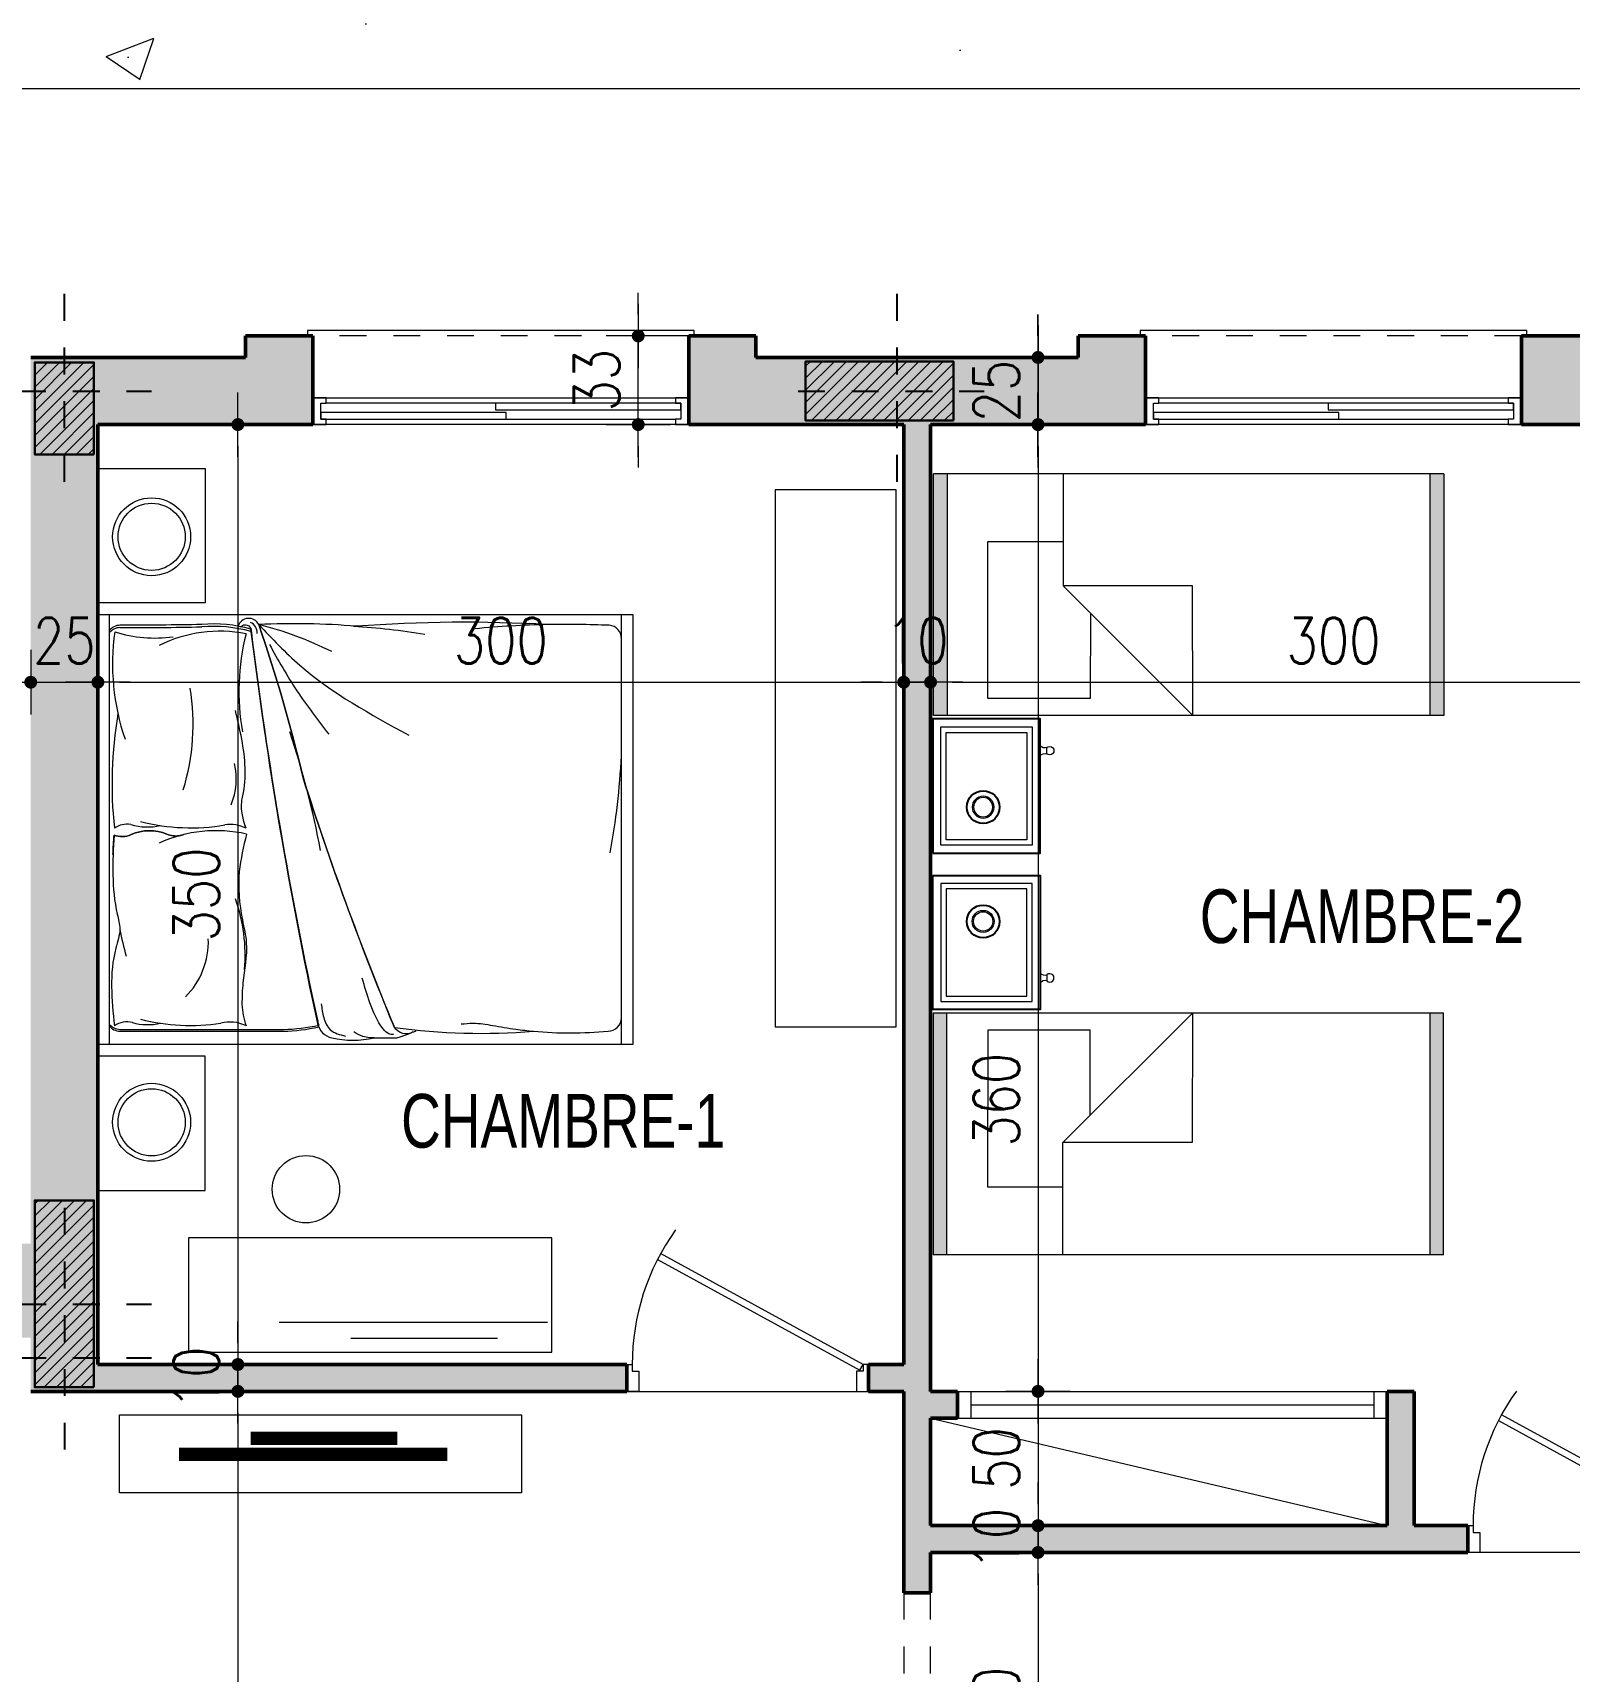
# Model space of a CAD drawing. Header units: millimetres. Extents: x 906 to 2482, y -1145 to -637.
# Drawn here: x 2037.46 to 2043.18, y -1138.74 to -1132.64 of the extents above; entities that cross this region are included whole.
import ezdxf

# ---------------------------------------------------------------- set-up
doc = ezdxf.new("R2010")
doc.units = ezdxf.units.MM
for name, pattern in [('AXES', [2, 1.25, -0.25, 0.25, -0.25]), ('CONTINOUS', [0]), ('DASHDOT2', [0.5, 0.25, -0.125, 0, -0.125]), ('HIDDEN', [0.375, 0.25, -0.125])]:
    doc.linetypes.add(name, pattern=pattern)
doc.layers.get('DEFPOINTS').update_dxf_attribs({"color": 255, "lineweight": 13})
for name, color, linetype, lineweight in [('A-signe', 7, 'Continuous', 9), ('APPUITS', 7, 'Continuous', 18), ('DIM.', 4, 'Continuous', 25), ('interrompu', 7, 'HIDDEN', 15), ('MENUISERIE', 7, 'Continuous', 13), ('MUR 0.5', 7, 'Continuous', 50), ('POTEAUX ARCH', 7, 'Continuous', 30), ('POTEAUX HACHURE', 7, 'Continuous', 15), ('REVERS D EAU', 7, 'Continuous', 13), ('TEXTE', 7, 'Continuous', 20), ('vegetation', 3, 'Continuous', 15)]:
    doc.layers.add(name, color=color, linetype=linetype, lineweight=lineweight)
doc.layers.add('AXE', color=7, linetype='AXES')
doc.layers.add('TEINTE BOIS-1', color=251, linetype='Continuous')
doc.layers.add('MEUBLE', color=7, linetype='Continuous', lineweight=15, true_color=0x6a4f34)
doc.layers.add('teinte 5', color=7, linetype='Continuous', true_color=0x3d3d00)
doc.styles.add('atef', font='romans.shx', dxfattribs={"width": 0.8})
doc.styles.add('STYLE4', font='swisscl.ttf')
doc.dimstyles.new('COTEXT', dxfattribs={"dimscale": 0, "dimtxt": 0.17, "dimasz": 0.08, "dimexe": 0.015, "dimexo": 0.015, "dimgap": 0.07, "dimtad": 1, "dimdec": 0, "dimlfac": 100, "dimzin": 0, "dimdsep": 46, "dimtxsty": 'atef', "dimblk": 'SIG2', "dimcen": 0.15, "dimse1": 1, "dimse2": 1, "dimclrd": 256, "dimclre": 6, "dimclrt": 2, "dimadec": 0, "dimazin": 0, "dimtfac": 0.5, "dimtdec": 0, "dimtix": 1, "dimtmove": 2, "dimatfit": 1, "dimldrblk": 'SIG2', "dimfxl": 0.18, "dimtolj": 1, "dimtzin": 0, "dimlwd": 18, "dimarcsym": 0})

# ---------------------------------------------------------------- blocks, each defined once
blk = doc.blocks.new('PORTE 0.90')
at = {"layer": 'MENUISERIE'}
for points in [[(-0.7859, 0.3911), (-0.0325, -0.0217), (-0.02, 0), (-0.7742, 0.4132)], [(-0.9, 0), (-0.88, 0), (-0.88, -0.025), (-0.855, -0.025), (-0.855, -0.1), (-0.9, -0.1)], [(0, 0), (-0.02, 0), (-0.02, -0.025), (-0.045, -0.025), (-0.045, -0.1), (0, -0.1)]]:
    blk.add_lwpolyline(points, dxfattribs=at)
blk.add_arc((-0.02, 0), 0.86, 144.36454, 180, dxfattribs=at)
blk = doc.blocks.new('SIG2')
at = {"layer": 'A-signe'}
for p, q in [((0, 1.5), (0, 0.5)), ((-1.5, 0), (-0.5, 0)), ((-0.5, 0), (0.5, 0)), ((0, 0.5), (0, -0.5)), ((0.5, 0), (1.5, 0)), ((0, -0.5), (0, -1.5))]:
    blk.add_line(p, q, dxfattribs=at)
at = {"layer": 'A-signe', "const_width": 0.3}
blk.add_lwpolyline([(-0.15, 0, 1), (0.15, 0, 1)], format="xyb", close=True, dxfattribs=at)
blk = doc.blocks.new('*D1541')
at = {"layer": 'DEFPOINTS', "color": 0, "transparency": 16777216}
for p in [(2041.3635, -1138.2994), (2041.1985, -1139.4994), (2041.5437, -1139.4994)]:
    blk.add_point(p, dxfattribs=at)
at = {"layer": 'DIM.', "lineweight": 18, "transparency": 16777216}
blk.add_line((2041.1985, -1138.3794), (2041.1985, -1139.4194), dxfattribs=at)
at = {"layer": 'DIM.', "lineweight": 18, "transparency": 16777216, "xscale": 0.08, "yscale": 0.08, "zscale": 0.08}
for p, rotation in [((2041.1985, -1138.2994), 90), ((2041.1985, -1139.4994), 270)]:
    blk.add_blockref('SIG2', p, dxfattribs=dict(at, rotation=rotation))
at = {"layer": 'DIM.', "color": 2, "transparency": 16777216, "insert": (2041.0435, -1138.8994), "char_height": 0.17, "attachment_point": 5, "rotation": 90, "style": 'atef'}
blk.add_mtext('\\A1;120', dxfattribs=at)
blk = doc.blocks.new('*D1543')
at = {"layer": 'DEFPOINTS', "color": 0, "transparency": 16777216}
for p in [(2037.5919, -1137.6994), (2037.4996, -1141.4494), (2038.2197, -1141.4494)]:
    blk.add_point(p, dxfattribs=at)
at = {"layer": 'DIM.', "lineweight": 18, "transparency": 16777216}
blk.add_line((2038.2197, -1137.7794), (2038.2197, -1141.3694), dxfattribs=at)
at = {"layer": 'DIM.', "lineweight": 18, "transparency": 16777216, "xscale": 0.08, "yscale": 0.08, "zscale": 0.08}
for p, rotation in [((2038.2197, -1137.6994), 90), ((2038.2197, -1141.4494), 270)]:
    blk.add_blockref('SIG2', p, dxfattribs=dict(at, rotation=rotation))
at = {"layer": 'DIM.', "color": 2, "transparency": 16777216, "insert": (2038.0647, -1139.5744), "char_height": 0.17, "attachment_point": 5, "rotation": 90, "style": 'atef'}
blk.add_mtext('\\A1;375', dxfattribs=at)
blk = doc.blocks.new('*D2210')
at = {"layer": 'DEFPOINTS', "color": 0, "transparency": 16777216}
for p in [(2037.6984, -1134.6052), (2037.4484, -1134.7069), (2037.6984, -1135.0588)]:
    blk.add_point(p, dxfattribs=at)
at = {"layer": 'DIM.', "lineweight": 18, "transparency": 16777216}
for p, q in [((2037.3684, -1135.0588), (2037.2884, -1135.0588)), ((2037.4484, -1135.0588), (2037.6984, -1135.0588)), ((2037.7784, -1135.0588), (2037.8584, -1135.0588))]:
    blk.add_line(p, q, dxfattribs=at)
at = {"layer": 'DIM.', "lineweight": 18, "transparency": 16777216, "xscale": 0.08, "yscale": 0.08, "zscale": 0.08}
blk.add_blockref('SIG2', (2037.4484, -1135.0588), dxfattribs=at)
at = {"layer": 'DIM.', "lineweight": 18, "transparency": 16777216, "xscale": 0.08, "yscale": 0.08, "zscale": 0.08, "rotation": 180}
blk.add_blockref('SIG2', (2037.6984, -1135.0588), dxfattribs=at)
at = {"layer": 'DIM.', "color": 2, "transparency": 16777216, "insert": (2037.5734, -1134.9038), "char_height": 0.17, "attachment_point": 5, "style": 'atef'}
blk.add_mtext('\\A1;25', dxfattribs=at)
blk = doc.blocks.new('*D2211')
at = {"layer": 'DEFPOINTS', "color": 0, "transparency": 16777216}
for p in [(2040.6984, -1134.0994), (2037.6984, -1134.6052), (2040.6984, -1135.0588)]:
    blk.add_point(p, dxfattribs=at)
at = {"layer": 'DIM.', "lineweight": 18, "transparency": 16777216}
blk.add_line((2037.7784, -1135.0588), (2040.6184, -1135.0588), dxfattribs=at)
at = {"layer": 'DIM.', "lineweight": 18, "transparency": 16777216, "xscale": 0.08, "yscale": 0.08, "zscale": 0.08, "rotation": 180}
blk.add_blockref('SIG2', (2037.6984, -1135.0588), dxfattribs=at)
at = {"layer": 'DIM.', "lineweight": 18, "transparency": 16777216, "xscale": 0.08, "yscale": 0.08, "zscale": 0.08}
blk.add_blockref('SIG2', (2040.6984, -1135.0588), dxfattribs=at)
at = {"layer": 'DIM.', "color": 2, "transparency": 16777216, "insert": (2039.1984, -1134.9038), "char_height": 0.17, "attachment_point": 5, "style": 'atef'}
blk.add_mtext('\\A1;300', dxfattribs=at)
blk = doc.blocks.new('*D2212')
at = {"layer": 'DEFPOINTS', "color": 0, "transparency": 16777216}
for p in [(2040.6984, -1134.0994), (2040.7984, -1134.0994), (2040.7984, -1135.0588)]:
    blk.add_point(p, dxfattribs=at)
at = {"layer": 'DIM.', "lineweight": 18, "transparency": 16777216}
for p, q in [((2040.6184, -1135.0588), (2040.5384, -1135.0588)), ((2040.6984, -1135.0588), (2040.7984, -1135.0588)), ((2040.8784, -1135.0588), (2040.9584, -1135.0588))]:
    blk.add_line(p, q, dxfattribs=at)
at = {"layer": 'DIM.', "lineweight": 18, "transparency": 16777216, "xscale": 0.08, "yscale": 0.08, "zscale": 0.08}
blk.add_blockref('SIG2', (2040.6984, -1135.0588), dxfattribs=at)
at = {"layer": 'DIM.', "lineweight": 18, "transparency": 16777216, "xscale": 0.08, "yscale": 0.08, "zscale": 0.08, "rotation": 180}
blk.add_blockref('SIG2', (2040.7984, -1135.0588), dxfattribs=at)
at = {"layer": 'DIM.', "color": 2, "transparency": 16777216, "insert": (2040.7484, -1134.9038), "char_height": 0.17, "attachment_point": 5, "style": 'atef'}
blk.add_mtext('\\A1;10', dxfattribs=at)
blk = doc.blocks.new('*D2213')
at = {"layer": 'DEFPOINTS', "color": 0, "transparency": 16777216}
for p in [(2040.7984, -1134.0994), (2043.7984, -1134.0994), (2043.7984, -1135.0588)]:
    blk.add_point(p, dxfattribs=at)
at = {"layer": 'DIM.', "lineweight": 18, "transparency": 16777216}
blk.add_line((2040.8784, -1135.0588), (2043.7184, -1135.0588), dxfattribs=at)
at = {"layer": 'DIM.', "lineweight": 18, "transparency": 16777216, "xscale": 0.08, "yscale": 0.08, "zscale": 0.08, "rotation": 180}
blk.add_blockref('SIG2', (2040.7984, -1135.0588), dxfattribs=at)
at = {"layer": 'DIM.', "lineweight": 18, "transparency": 16777216, "xscale": 0.08, "yscale": 0.08, "zscale": 0.08}
blk.add_blockref('SIG2', (2043.7984, -1135.0588), dxfattribs=at)
at = {"layer": 'DIM.', "color": 2, "transparency": 16777216, "insert": (2042.2984, -1134.9038), "char_height": 0.17, "attachment_point": 5, "style": 'atef'}
blk.add_mtext('\\A1;300', dxfattribs=at)
blk = doc.blocks.new('*D2222')
at = {"layer": 'DEFPOINTS', "color": 0, "transparency": 16777216}
for p in [(2041.1508, -1133.8494), (2041.1984, -1134.0994), (2041.1984, -1134.0994)]:
    blk.add_point(p, dxfattribs=at)
at = {"layer": 'DIM.', "lineweight": 18, "transparency": 16777216}
for p, q in [((2041.1984, -1133.7694), (2041.1984, -1133.6894)), ((2041.1984, -1133.8494), (2041.1984, -1134.0994)), ((2041.1984, -1134.1794), (2041.1984, -1134.2594))]:
    blk.add_line(p, q, dxfattribs=at)
at = {"layer": 'DIM.', "lineweight": 18, "transparency": 16777216, "xscale": 0.08, "yscale": 0.08, "zscale": 0.08}
for p, rotation in [((2041.1984, -1133.8494), 270), ((2041.1984, -1134.0994), 90)]:
    blk.add_blockref('SIG2', p, dxfattribs=dict(at, rotation=rotation))
at = {"layer": 'DIM.', "color": 2, "transparency": 16777216, "insert": (2041.0434, -1133.9744), "char_height": 0.17, "attachment_point": 5, "rotation": 90, "style": 'atef'}
blk.add_mtext('\\A1;25', dxfattribs=at)
blk = doc.blocks.new('*D1544')
at = {"layer": 'DEFPOINTS', "color": 0, "transparency": 16777216}
for p in [(2041.1985, -1134.0994), (2041.1985, -1137.6994), (2041.4993, -1137.6994)]:
    blk.add_point(p, dxfattribs=at)
at = {"layer": 'DIM.', "lineweight": 18, "transparency": 16777216}
blk.add_line((2041.1985, -1134.1794), (2041.1985, -1137.6194), dxfattribs=at)
at = {"layer": 'DIM.', "lineweight": 18, "transparency": 16777216, "xscale": 0.08, "yscale": 0.08, "zscale": 0.08}
for p, rotation in [((2041.1985, -1134.0994), 90), ((2041.1985, -1137.6994), 270)]:
    blk.add_blockref('SIG2', p, dxfattribs=dict(at, rotation=rotation))
at = {"layer": 'DIM.', "color": 2, "transparency": 16777216, "insert": (2041.0435, -1136.6133), "char_height": 0.17, "attachment_point": 5, "rotation": 90, "style": 'atef'}
blk.add_mtext('\\A1;360', dxfattribs=at)
blk = doc.blocks.new('*D1545')
at = {"layer": 'DEFPOINTS', "color": 0, "transparency": 16777216}
for p in [(2041.4812, -1137.6994), (2041.1985, -1138.1994), (2041.3908, -1138.1994)]:
    blk.add_point(p, dxfattribs=at)
at = {"layer": 'DIM.', "lineweight": 18, "transparency": 16777216}
blk.add_line((2041.1985, -1137.7794), (2041.1985, -1138.1194), dxfattribs=at)
at = {"layer": 'DIM.', "lineweight": 18, "transparency": 16777216, "xscale": 0.08, "yscale": 0.08, "zscale": 0.08}
for p, rotation in [((2041.1985, -1137.6994), 90), ((2041.1985, -1138.1994), 270)]:
    blk.add_blockref('SIG2', p, dxfattribs=dict(at, rotation=rotation))
at = {"layer": 'DIM.', "color": 2, "transparency": 16777216, "insert": (2041.0435, -1137.9494), "char_height": 0.17, "attachment_point": 5, "rotation": 90, "style": 'atef'}
blk.add_mtext('\\A1;50', dxfattribs=at)
blk = doc.blocks.new('*D1546')
at = {"layer": 'DEFPOINTS', "color": 0, "transparency": 16777216}
for p in [(2041.3635, -1138.1994), (2041.1985, -1138.2994), (2041.3684, -1138.2994)]:
    blk.add_point(p, dxfattribs=at)
at = {"layer": 'DIM.', "lineweight": 18, "transparency": 16777216}
for p, q in [((2041.1985, -1138.1194), (2041.1985, -1138.0394)), ((2041.1985, -1138.1994), (2041.1985, -1138.2994)), ((2041.1985, -1138.3794), (2041.1985, -1138.4594))]:
    blk.add_line(p, q, dxfattribs=at)
at = {"layer": 'DIM.', "lineweight": 18, "transparency": 16777216, "xscale": 0.08, "yscale": 0.08, "zscale": 0.08}
for p, rotation in [((2041.1985, -1138.1994), 270), ((2041.1985, -1138.2994), 90)]:
    blk.add_blockref('SIG2', p, dxfattribs=dict(at, rotation=rotation))
at = {"layer": 'DIM.', "color": 2, "transparency": 16777216, "insert": (2041.0435, -1138.2494), "char_height": 0.17, "attachment_point": 5, "rotation": 90, "style": 'atef'}
blk.add_mtext('\\A1;10', dxfattribs=at)
blk = doc.blocks.new('*D2224')
at = {"layer": 'DEFPOINTS', "color": 0, "transparency": 16777216}
for p in [(2038.0984, -1134.0994), (2038.0984, -1137.5994), (2038.2196, -1137.5994)]:
    blk.add_point(p, dxfattribs=at)
at = {"layer": 'DIM.', "lineweight": 18, "transparency": 16777216}
blk.add_line((2038.2196, -1134.1794), (2038.2196, -1137.5194), dxfattribs=at)
at = {"layer": 'DIM.', "lineweight": 18, "transparency": 16777216, "xscale": 0.08, "yscale": 0.08, "zscale": 0.08}
for p, rotation in [((2038.2196, -1134.0994), 90), ((2038.2196, -1137.5994), 270)]:
    blk.add_blockref('SIG2', p, dxfattribs=dict(at, rotation=rotation))
at = {"layer": 'DIM.', "color": 2, "transparency": 16777216, "insert": (2038.0646, -1135.8494), "char_height": 0.17, "attachment_point": 5, "rotation": 90, "style": 'atef'}
blk.add_mtext('\\A1;350', dxfattribs=at)
blk = doc.blocks.new('*D1548')
at = {"layer": 'DEFPOINTS', "color": 0, "transparency": 16777216}
for p in [(2038.0985, -1137.5994), (2037.4067, -1137.6994), (2038.2197, -1137.6994)]:
    blk.add_point(p, dxfattribs=at)
at = {"layer": 'DIM.', "lineweight": 18, "transparency": 16777216}
for p, q in [((2038.2197, -1137.5194), (2038.2197, -1137.4394)), ((2038.2197, -1137.5994), (2038.2197, -1137.6994)), ((2038.2197, -1137.7794), (2038.2197, -1137.8594))]:
    blk.add_line(p, q, dxfattribs=at)
at = {"layer": 'DIM.', "lineweight": 18, "transparency": 16777216, "xscale": 0.08, "yscale": 0.08, "zscale": 0.08}
for p, rotation in [((2038.2197, -1137.5994), 270), ((2038.2197, -1137.6994), 90)]:
    blk.add_blockref('SIG2', p, dxfattribs=dict(at, rotation=rotation))
at = {"layer": 'DIM.', "color": 2, "transparency": 16777216, "insert": (2038.0647, -1137.6494), "char_height": 0.17, "attachment_point": 5, "rotation": 90, "style": 'atef'}
blk.add_mtext('\\A1;10', dxfattribs=at)
blk = doc.blocks.new('*D1550')
at = {"layer": 'DEFPOINTS', "color": 0, "transparency": 16777216}
for p in [(2041.151, -1133.8494), (2041.1985, -1134.0994), (2041.1985, -1134.0994)]:
    blk.add_point(p, dxfattribs=at)
at = {"layer": 'DIM.', "lineweight": 18, "transparency": 16777216}
for p, q in [((2041.1985, -1133.7694), (2041.1985, -1133.6894)), ((2041.1985, -1133.8494), (2041.1985, -1134.0994)), ((2041.1985, -1134.1794), (2041.1985, -1134.2594))]:
    blk.add_line(p, q, dxfattribs=at)
at = {"layer": 'DIM.', "lineweight": 18, "transparency": 16777216, "xscale": 0.08, "yscale": 0.08, "zscale": 0.08}
for p, rotation in [((2041.1985, -1133.8494), 270), ((2041.1985, -1134.0994), 90)]:
    blk.add_blockref('SIG2', p, dxfattribs=dict(at, rotation=rotation))
at = {"layer": 'DIM.', "color": 2, "transparency": 16777216, "insert": (2041.0435, -1133.9744), "char_height": 0.17, "attachment_point": 5, "rotation": 90, "style": 'atef'}
blk.add_mtext('\\A1;25', dxfattribs=at)
blk = doc.blocks.new('A$C4AA77CC6')
at = {"linetype": 'ByBlock'}
for p, q in [((1.1226, 2.0646), (0, 0.5318)), ((1.0926, 2.0237), (1.8187, 1.4919)), ((1.8487, 1.5329), (1.1226, 2.0646)), ((1.8487, 1.5329), (0.7261, 0)), ((0.5703, 1.3105), (0.9596, 1.0253)), ((0.6745, 0.636), (0.5703, 1.3105)), ((0.9596, 1.0253), (0.6745, 0.636)), ((0.3964, 0.9656), (0.1713, 0.6582)), ((0.6526, 0.778), (0.3964, 0.9656)), ((0.1713, 0.6582), (0.6426, 0.313)), ((1.0112, 0.3894), (0.6745, 0.636)), ((0.7561, 0.041), (0.03, 0.5727)), ((0, 0.5318), (0.7261, 0)), ((0.6426, 0.313), (0.8077, 0.5384))]:
    blk.add_line(p, q, dxfattribs=at)
blk = doc.blocks.new('A$C209961D1')
at = {"linetype": 'ByBlock'}
for p, q in [((0.2363, 0.6181), (0, 0.2954)), ((0.6397, 0.3227), (0.2363, 0.6181)), ((0.2428, 0.5762), (0.0419, 0.3019)), ((0.5978, 0.3162), (0.2428, 0.5762)), ((0.2471, 0.5483), (0.0699, 0.3062)), ((0.5698, 0.3119), (0.2471, 0.5483)), ((0.5495, 0.419), (0.5679, 0.4056)), ((0.0699, 0.3062), (0.3926, 0.0699)), ((0.3926, 0.0699), (0.5698, 0.3119)), ((0.3969, 0.0419), (0.5978, 0.3162)), ((0.4034, 0), (0.6397, 0.3227)), ((0, 0.2954), (0.4034, 0)), ((0.0419, 0.3019), (0.3969, 0.0419))]:
    blk.add_line(p, q, dxfattribs=at)
for radius in [0.061, 0.041, 0.036]:
    blk.add_circle((0.2489, 0.3451), radius, dxfattribs=at)
for centre, radius, start, end in [((0.5651, 0.421), 0.0157, 280.33709, 187.22817), ((0.5289, 0.4255), 0.0216, 269.72365, 342.53508), ((0.5803, 0.3879), 0.0216, 125.03018, 197.84161)]:
    blk.add_arc(centre, radius, start, end, dxfattribs=at)
blk = doc.blocks.new('*D3577')
at = {"layer": 'DEFPOINTS', "color": 0, "transparency": 16777216}
for p in [(2039.7101, -1133.7694), (2039.7101, -1133.7694), (2039.7101, -1134.0994)]:
    blk.add_point(p, dxfattribs=at)
at = {"layer": 'DIM.', "lineweight": 18, "transparency": 16777216}
for p, q in [((2039.7101, -1133.6894), (2039.7101, -1133.6094)), ((2039.7101, -1134.0994), (2039.7101, -1133.7694)), ((2039.7101, -1134.1794), (2039.7101, -1134.2594))]:
    blk.add_line(p, q, dxfattribs=at)
at = {"layer": 'DIM.', "lineweight": 18, "transparency": 16777216, "xscale": 0.08, "yscale": 0.08, "zscale": 0.08}
for p, rotation in [((2039.7101, -1133.7694), 270), ((2039.7101, -1134.0994), 90)]:
    blk.add_blockref('SIG2', p, dxfattribs=dict(at, rotation=rotation))
at = {"layer": 'DIM.', "color": 2, "transparency": 16777216, "insert": (2039.5551, -1133.9344), "char_height": 0.17, "attachment_point": 5, "rotation": 90, "style": 'atef'}
blk.add_mtext('\\A1;33', dxfattribs=at)

msp = doc.modelspace()

# ---------------------------------------------------------------- hatches: boundary and pattern name
at = {"layer": 'POTEAUX HACHURE'}
h = msp.add_hatch(dxfattribs=at)
h.set_pattern_fill('ANSI31', color=256, scale=0.01)
h.set_pattern_definition([(45, (927.44063, -215.74768), (-0.0224506403, 0.0224506403), [])])
h.paths.add_polyline_path([(2037.6834, -1134.2106), (2037.4634, -1134.2106), (2037.4634, -1133.8682), (2037.6834, -1133.8682)])
h = msp.add_hatch(dxfattribs=at)
h.set_pattern_fill('ANSI31', color=256, scale=0.01)
h.set_pattern_definition([(45, (917.89063, -243.984038), (-0.0224506403, 0.0224506403), [])])
h.paths.add_polyline_path([(2040.8834, -1134.0844), (2040.3334, -1134.0844), (2040.3334, -1133.8644), (2040.8834, -1133.8644)])
h = msp.add_hatch(dxfattribs=at)
h.set_pattern_fill('ANSI31', color=256, scale=0.01)
h.set_pattern_definition([(45, (927.44063, -219.14768), (-0.0224506403, 0.0224506403), [])])
h.paths.add_polyline_path([(2037.6834, -1137.6844), (2037.4634, -1137.6844), (2037.4634, -1136.9882), (2037.6834, -1136.9882)])
at = {"layer": 'teinte 5'}
h = msp.add_hatch(color=256, dxfattribs=at)
h.dxf.hatch_style = 1
h.paths.add_polyline_path([(2038.4984, -1133.7694), (2038.2484, -1133.7694), (2038.2484, -1133.8494), (2037.4484, -1133.8494), (2037.4484, -1137.1494), (2036.9984, -1137.1494), (2036.9984, -1137.4994), (2037.4484, -1137.4994), (2037.4484, -1137.6994), (2039.6677, -1137.6994), (2039.6677, -1137.5994), (2037.6984, -1137.5994), (2037.6984, -1134.0994), (2038.4984, -1134.0994)])
h = msp.add_hatch(color=256, dxfattribs=at)
h.dxf.hatch_style = 1
h.paths.add_polyline_path([(2041.5984, -1133.7694), (2041.3484, -1133.7694), (2041.3484, -1133.8494), (2040.1484, -1133.8494), (2040.1484, -1133.7694), (2039.8984, -1133.7694), (2039.8984, -1134.0994), (2040.6984, -1134.0994), (2040.6984, -1137.5994), (2040.5677, -1137.5994), (2040.5677, -1137.6994), (2040.6984, -1137.6994), (2040.6984, -1138.4494), (2040.7984, -1138.4494), (2040.7984, -1138.2994), (2042.7984, -1138.2994), (2042.7984, -1138.1994), (2042.5984, -1138.1994), (2042.5984, -1137.6994), (2042.4984, -1137.6994), (2042.4984, -1138.1994), (2040.7984, -1138.1994), (2040.7984, -1137.7994), (2040.8984, -1137.7994), (2040.8984, -1137.6994), (2040.7984, -1137.6994), (2040.7984, -1134.0994), (2041.5984, -1134.0994)])
h = msp.add_hatch(color=256, dxfattribs=at)
h.dxf.hatch_style = 1
h.paths.add_polyline_path([(2044.6984, -1133.7694), (2044.4484, -1133.7694), (2044.4484, -1133.8494), (2043.2484, -1133.8494), (2043.2484, -1133.7694), (2042.9984, -1133.7694), (2042.9984, -1134.0994), (2043.7984, -1134.0994), (2043.7984, -1138.1994), (2043.6984, -1138.1994), (2043.6984, -1138.2994), (2043.9923, -1138.2994), (2043.9923, -1138.1994), (2043.8984, -1138.1994), (2043.8984, -1134.0994), (2044.6984, -1134.0994)])
at = {"layer": 'TEINTE BOIS-1', "linetype": 'CONTINOUS'}
h = msp.add_hatch(color=256, dxfattribs=at)
h.dxf.hatch_style = 1
h.paths.add_polyline_path([(2042.709, -1134.2829), (2042.6582, -1134.2829), (2042.6582, -1135.1829), (2042.709, -1135.1829)])
h.paths.add_polyline_path([(2040.8598, -1134.2829), (2040.809, -1134.2829), (2040.809, -1135.1829), (2040.8598, -1135.1829)])
h = msp.add_hatch(color=256, dxfattribs=at)
h.dxf.hatch_style = 1
h.paths.add_polyline_path([(2040.8586, -1136.2906), (2040.8078, -1136.2906), (2040.8078, -1137.1906), (2040.8586, -1137.1906)])
h = msp.add_hatch(color=256, dxfattribs=at)
h.dxf.hatch_style = 1
h.paths.add_polyline_path([(2042.7078, -1136.2906), (2042.657, -1136.2906), (2042.657, -1137.1906), (2042.7078, -1137.1906)])
at = {"layer": 'vegetation'}
h = msp.add_hatch(dxfattribs=at)
h.set_pattern_fill('AR-CONC', color=256, scale=0.01)
h.set_pattern_definition([(50, (296.3624, -71.6543), (1.8218467, -0.1593909), [0.1905, -2.0955]), (355, (296.3624, -71.6543), (-0.3524342, 1.9105685), [0.1524, -1.6764058]), (100.45144, (296.5142, -71.6676), (1.4694125, 1.7511775), [0.1619001, -1.7809024]), (46.1842, (296.3624, -71.1463), (2.7107904, -0.4204233), [0.28575, -3.14325]), (96.63556, (296.5883, -71.1814), (2.3740413, 2.4742612), [0.2428502, -2.671356]), (351.18415, (296.3624, -71.1463), (2.3740413, 2.4742612), [0.2285997, -2.5145973]), (21, (296.6164, -71.2733), (1.5161439, -1.022652), [0.1905, -2.0955]), (326, (296.6164, -71.2733), (0.6180203, 1.8418797), [0.1524, -1.6764]), (71.451445, (296.7427, -71.3586), (2.1341642, 0.8192277), [0.1619001, -1.7808994]), (37.5, (296.3624, -71.65434), (0.03088603, 0.84555039), [0, -1.65608, 0, -1.7018, 0, -1.68275]), (7.5, (296.3624, -71.6543), (0.66819663, 1.00180575), [0, -0.97028, 0, -1.61798, 0, -0.64135]), (327.5, (295.796, -71.65434), (1.35590595, -0.05728744), [0, -0.635, 0, -1.9812, 0, -2.6289]), (317.5, (295.542, -71.6543), (1.4812918, 0.2542649), [0, -0.8255, 0, -1.31572, 0, -1.8669])])
h.paths.add_polyline_path([(2046.7884, -1125.5125), (2041.6398, -1125.4856), (2041.6398, -1125.4856), (2041.6398, -1125.4938), (2041.6398, -1125.4856), (2041.6106, -1125.4854), (2035.1484, -1125.4542), (2035.1484, -1135.0494), (2036.4484, -1135.0494), (2036.4482, -1132.8494), (2046.7884, -1132.8494)])

# ---------------------------------------------------------------- linework, layer by layer
at = {"layer": 'APPUITS'}
for points in [[(2039.9184, -1133.7694), (2039.9184, -1133.7494), (2038.4784, -1133.7494), (2038.4784, -1133.7694)], [(2043.0184, -1133.7694), (2043.0184, -1133.7494), (2041.5784, -1133.7494), (2041.5784, -1133.7694)]]:
    msp.add_lwpolyline(points, dxfattribs=at)
at = {"layer": 'AXE', "linetype": 'DASHDOT2', "ltscale": 0.1}
for p, q in [((2037.5734, -1133.6125), (2037.5734, -1134.3155)), ((2040.6734, -1133.6125), (2040.6734, -1134.3155)), ((2037.2051, -1133.9744), (2037.8983, -1133.9744)), ((2040.3051, -1133.9744), (2040.9983, -1133.9744)), ((2037.5737, -1137.0163), (2037.5737, -1137.9193)), ((2037.2053, -1137.3744), (2037.8985, -1137.3744)), ((2037.2053, -1137.5744), (2037.8985, -1137.5744))]:
    msp.add_line(p, q, dxfattribs=at)
at = {"layer": 'interrompu', "ltscale": 0.2}
for p, q in [((2039.8984, -1133.7694), (2038.4984, -1133.7694)), ((2042.9984, -1133.7694), (2041.5984, -1133.7694)), ((2040.6984, -1138.4494), (2040.6984, -1139.3494)), ((2040.7984, -1139.3494), (2040.7984, -1138.4494))]:
    msp.add_line(p, q, dxfattribs=at)
at = {"layer": 'MENUISERIE'}
for p, q in [((2038.4984, -1133.9994), (2039.8984, -1133.9994)), ((2041.5984, -1133.9994), (2042.9984, -1133.9994)), ((2039.8484, -1134.0194), (2038.5484, -1134.0194)), ((2042.9484, -1134.0194), (2041.6484, -1134.0194)), ((2039.8984, -1134.0994), (2038.4984, -1134.0994)), ((2038.5484, -1134.0794), (2039.8484, -1134.0794)), ((2042.9984, -1134.0994), (2041.5984, -1134.0994)), ((2041.6484, -1134.0794), (2042.9484, -1134.0794)), ((2039.6677, -1137.6994), (2040.5677, -1137.6994)), ((2040.8984, -1137.6994), (2042.4984, -1137.6994)), ((2040.9484, -1137.6994), (2040.9484, -1137.7994)), ((2042.4484, -1137.6994), (2042.4484, -1137.7994)), ((2040.9484, -1137.7494), (2042.4484, -1137.7494)), ((2040.7984, -1137.7994), (2042.4984, -1138.1994)), ((2040.8984, -1137.7994), (2042.4984, -1137.7994)), ((2043.6984, -1138.2994), (2042.7984, -1138.2994))]:
    msp.add_line(p, q, dxfattribs=at)
at = {"layer": 'MENUISERIE', "extrusion": (0, 0, -1)}
for points in [[(-2038.4984, -1133.9994), (-2038.4984, -1134.0994), (-2038.5484, -1134.0994), (-2038.5484, -1134.0794), (-2038.5284, -1134.0794), (-2038.5284, -1134.0194), (-2038.5484, -1134.0194), (-2038.5484, -1133.9994), (-2038.5484, -1133.9994)], [(-2039.8984, -1133.9994), (-2039.8484, -1133.9994), (-2039.8484, -1134.0194), (-2039.8684, -1134.0194), (-2039.8684, -1134.0794), (-2039.8484, -1134.0794), (-2039.8484, -1134.0994), (-2039.8984, -1134.0994), (-2039.8984, -1134.0994)], [(-2041.5984, -1133.9994), (-2041.5984, -1134.0994), (-2041.6484, -1134.0994), (-2041.6484, -1134.0794), (-2041.6284, -1134.0794), (-2041.6284, -1134.0194), (-2041.6484, -1134.0194), (-2041.6484, -1133.9994), (-2041.6484, -1133.9994)], [(-2042.9984, -1133.9994), (-2042.9484, -1133.9994), (-2042.9484, -1134.0194), (-2042.9684, -1134.0194), (-2042.9684, -1134.0794), (-2042.9484, -1134.0794), (-2042.9484, -1134.0994), (-2042.9984, -1134.0994), (-2042.9984, -1134.0994)], [(-2038.5284, -1134.0544), (-2038.5284, -1134.0794), (-2039.2184, -1134.0794), (-2039.2184, -1134.0544), (-2039.2184, -1134.0544)], [(-2039.1784, -1134.0194), (-2039.1784, -1134.0444), (-2039.8684, -1134.0444), (-2039.8684, -1134.0194), (-2039.8684, -1134.0194)], [(-2041.6284, -1134.0544), (-2041.6284, -1134.0794), (-2042.3184, -1134.0794), (-2042.3184, -1134.0544), (-2042.3184, -1134.0544)], [(-2042.2784, -1134.0194), (-2042.2784, -1134.0444), (-2042.9684, -1134.0444), (-2042.9684, -1134.0194), (-2042.9684, -1134.0194)]]:
    msp.add_lwpolyline(points, close=True, dxfattribs=at)
at = {"layer": 'MEUBLE'}
for p, q in [((2037.7409, -1134.8753), (2037.7409, -1136.3316)), ((2037.7804, -1136.3514), (2038.3888, -1136.3514))]:
    msp.add_line(p, q, dxfattribs=at)
for points in [[(2037.6984, -1134.7628), (2037.6984, -1134.2628), (2038.0984, -1134.2628), (2038.0984, -1134.7628)], [(2040.6703, -1134.3423), (2040.2203, -1134.3423), (2040.2203, -1136.3423), (2040.6703, -1136.3423)], [(2037.6984, -1136.4074), (2037.6984, -1134.8072), (2039.6899, -1134.8072), (2039.6899, -1136.4074)], [(2037.6984, -1136.4074), (2037.6984, -1134.8072), (2037.7409, -1134.8072), (2037.7409, -1136.4074)], [(2039.6899, -1134.8072), (2039.6899, -1136.4074), (2039.6474, -1136.4074), (2039.6474, -1134.8072)], [(2037.6984, -1136.4518), (2037.6984, -1136.9518), (2038.0984, -1136.9518), (2038.0984, -1136.4518)], [(2038.0358, -1137.5534), (2039.3879, -1137.5534), (2039.3879, -1137.1276), (2038.0358, -1137.1276)], [(2037.7791, -1137.7871), (2039.2759, -1137.7871), (2039.2759, -1138.0774), (2037.7791, -1138.0774)]]:
    msp.add_lwpolyline(points, close=True, dxfattribs=at)
for points in [[(2037.7804, -1134.8467, 0.236068), (2037.7409, -1134.8665), (2037.7409, -1136.3382, 0.236068), (2037.7804, -1136.358), (2038.3888, -1136.358, 0.05303), (2038.5207, -1136.3421, -0.049043), (2038.5167, -1136.3292, -0.022031), (2038.2681, -1134.8613, 0.091009), (2038.085, -1134.8438, -0.005577)], [(2038.2971, -1134.8438, 0.684956), (2038.221, -1134.8503, -0.005428), (2038.2319, -1134.8524, -0.693798), (2038.2685, -1134.8649, 0.021985), (2038.5167, -1136.3294, 0.293862), (2038.5691, -1136.3829, 0.113732), (2038.7268, -1136.3827), (2038.7222, -1136.3827, -0.029665), (2038.7096, -1136.3827), (2038.8066, -1136.3827, 0.08857), (2038.8237, -1136.3796), (2038.8625, -1136.3653, -0.418916), (2038.7988, -1136.3353, -0.020991), (2038.4625, -1135.4151, 0.024856)], [(2038.2971, -1134.8438, -0.024856), (2038.4625, -1135.4151, 0.021038), (2038.7997, -1136.3377, 0.035808), (2038.8028, -1136.344, 0.054874), (2039.3206, -1136.3584, 0.045967), (2039.598, -1136.358, 0.414214), (2039.6474, -1136.3085), (2039.6474, -1134.8961, 0.389277), (2039.6023, -1134.8469, 0.015971), (2039.3731, -1134.8442, 0.032364), (2038.6609, -1134.8503, 0.030742)], [(2038.0011, -1135.6306, -0.009104), (2038.0189, -1135.6259, -0.054264)]]:
    msp.add_lwpolyline(points, format="xyb", close=True, dxfattribs=at)
for points in [[(2037.7545, -1135.7, -0.012603), (2037.7586, -1135.6278, 0.20311), (2037.8221, -1135.6264, -0.208424), (2037.9555, -1135.6248, 0.138052), (2038.0011, -1135.6306, -0.009104), (2038.0189, -1135.6259, -0.054264), (2038.0011, -1135.6306, -0.138052), (2037.9555, -1135.6248, 0.208424), (2037.8221, -1135.6264, -0.20311), (2037.7586, -1135.6278)], [(2038.2243, -1135.8064, -0.007035), (2038.2244, -1135.7823)]]:
    msp.add_lwpolyline(points, format="xyb", dxfattribs=at)
for points in [[(2039.3728, -1137.4424), (2038.3728, -1137.4424)], [(2039.1857, -1137.5022), (2038.6397, -1137.5022)]]:
    msp.add_lwpolyline(points, dxfattribs=at)
at = {"layer": 'MEUBLE', "const_width": 0.05}
for points in [[(2038.8129, -1137.8743), (2038.267, -1137.8743)], [(2039, -1137.9341), (2038, -1137.9341)]]:
    msp.add_lwpolyline(points, dxfattribs=at)
at = {"layer": 'MEUBLE'}
for centre, radius in [((2037.8984, -1134.5172), 0.1451), ((2037.8984, -1134.5172), 0.1251), ((2037.8984, -1136.6974), 0.1451), ((2037.8984, -1136.6974), 0.1251), ((2038.473, -1136.9469), 0.1255)]:
    msp.add_circle(centre, radius, dxfattribs=at)
for centre, radius, start, end in [((2037.7804, -1134.9049), 0.0494, 90, 143.1301), ((2037.8018, -1121.2), 13.6555, 269.91037, 271.1885), ((2038.1517, -1135.3709), 0.5019, 78.71088, 116.66813), ((2038.1289, -1135.3599), 0.5092, 74.14429, 94.94463), ((2038.2505, -1134.8737), 0.0409, 355.50112, 67.39481), ((2038.51, -1137.2356), 2.3887, 80.21427, 86.63328), ((2039.4461, -1138.4323), 3.5888, 91.16578, 95.48735), ((2038.6115, -1134.9911), 0.8587, 171.98537, 198.97076), ((2037.9121, -1134.3842), 0.51, 252.80093, 277.53892), ((2039.1018, -1135.0928), 0.8784, 165.89915, 189.85617), ((2054.699, -1132.8051), 16.5602, 187.16313, 192.26349), ((2037.2343, -1135.2166), 0.8186, 342.7298, 9.56797), ((2039.2793, -1135.4367), 1.5283, 170.2205, 186.22311), ((2035.1885, -1136.3102), 3.3968, 10.59723, 18.30214), ((2036.871, -1135.1953), 2.7799, 349.66152, 357.15821), ((2037.96, -1135.4182), 0.2537, 337.61749, 12.85197), ((2037.806, -1135.6665), 0.0789, 79.2657, 125.62124), ((2037.8835, -1135.3729), 0.225, 253.78582, 282.41793), ((2038.0443, -1134.8427), 0.7583, 255.74005, 279.6304), ((2038.1924, -1135.7154), 0.1269, 63.03506, 99.62888), ((2038.1386, -1136.1157), 0.5042, 77.01381, 114.88205), ((2037.622, -1136.0752), 0.6247, 355.07746, 19.65674), ((2039.1891, -1135.7049), 1.4353, 191.03979, 195.10752), ((2037.8187, -1136.0248), 0.291, 314.99017, 2.17052), ((2038.5782, -1136.2338), 0.3445, 184.12382, 197.64024), ((2037.7804, -1136.302), 0.0494, 216.8699, 270), ((2037.806, -1136.4024), 0.0789, 74.80123, 125.62124), ((2037.8839, -1136.1155), 0.2183, 254.80127, 282.68804), ((2038.0443, -1135.5785), 0.7583, 255.74005, 278.48502), ((2038.1905, -1136.4621), 0.1379, 64.55328, 104.39991), ((2038.5845, -1136.3089), 0.0692, 191.43213, 202.66302), ((2038.2499, -1136.3382), 0.000000529, 108.43058, 17.64024), ((2038.3804, -1135.7236), 0.6279, 270.76871, 282.91096)]:
    msp.add_arc(centre, radius, start, end, dxfattribs=at)
for points in [[(2038.2971, -1134.8438), (2038.4505, -1134.9958), (2038.8557, -1135.256)], [(2038.5692, -1134.9442), (2038.4358, -1134.8868), (2038.2971, -1134.8438)], [(2038.3368, -1134.9178), (2038.4391, -1135.0904), (2038.5576, -1135.2522)], [(2038.2499, -1135.6023), (2038.2338, -1135.5041), (2038.2383, -1135.4817), (2038.2467, -1135.378), (2038.2103, -1135.1642)], [(2037.7586, -1135.6278), (2037.7705, -1135.9231), (2037.7799, -1135.9773), (2037.7652, -1136.049), (2037.76, -1136.3382)], [(2038.2519, -1135.6244), (2038.225, -1135.7633), (2038.2364, -1135.9439), (2038.251, -1136.0298), (2038.2383, -1136.1776), (2038.2346, -1136.2586)], [(2038.7992, -1136.3711), (2038.7814, -1136.3676), (2038.7607, -1136.3496), (2038.7112, -1136.2522), (2038.6823, -1136.1608)], [(2038.53, -1136.2564), (2038.539, -1136.3075), (2038.5638, -1136.3527), (2038.6204, -1136.3762)], [(2039.0513, -1136.3314), (2039.0945, -1136.3286), (2039.1685, -1136.3369), (2039.2542, -1136.351), (2039.3206, -1136.3584)], [(2038.7096, -1136.3827), (2038.6845, -1136.3781), (2038.6507, -1136.3606)], [(2038.8824, -1136.358), (2038.8703, -1136.3624), (2038.8625, -1136.3653)]]:
    msp.add_spline(points, degree=3, dxfattribs=at)
at = {"layer": 'MUR 0.5'}
for p, q in [((2038.2484, -1133.8494), (2038.2484, -1133.7694)), ((2038.2484, -1133.7694), (2038.4984, -1133.7694)), ((2038.4984, -1133.7694), (2038.4984, -1134.0994)), ((2039.8984, -1134.0994), (2039.8984, -1133.7694)), ((2039.8984, -1133.7694), (2040.1484, -1133.7694)), ((2040.1484, -1133.7694), (2040.1484, -1133.8494)), ((2041.3484, -1133.8494), (2041.3484, -1133.7694)), ((2041.3484, -1133.7694), (2041.5984, -1133.7694)), ((2041.5984, -1133.7694), (2041.5984, -1134.0994)), ((2042.9984, -1134.0994), (2042.9984, -1133.7694)), ((2042.9984, -1133.7694), (2043.2484, -1133.7694)), ((2038.2484, -1133.8494), (2037.4484, -1133.8494)), ((2041.3484, -1133.8494), (2040.1484, -1133.8494)), ((2037.6984, -1134.0994), (2037.6984, -1137.5994)), ((2038.4984, -1134.0994), (2037.6984, -1134.0994)), ((2040.6984, -1134.0994), (2039.8984, -1134.0994)), ((2040.6984, -1134.0994), (2040.6984, -1137.5994)), ((2040.7984, -1134.0994), (2040.7984, -1137.6994)), ((2041.5984, -1134.0994), (2040.7984, -1134.0994)), ((2043.7984, -1134.0994), (2042.9984, -1134.0994)), ((2039.6677, -1137.5994), (2037.6984, -1137.5994)), ((2039.6677, -1137.5994), (2039.6677, -1137.6994)), ((2040.6984, -1137.5994), (2040.5677, -1137.5994)), ((2040.5677, -1137.5994), (2040.5677, -1137.6994)), ((2039.6677, -1137.6994), (2037.4484, -1137.6994)), ((2040.6984, -1137.6994), (2040.5677, -1137.6994)), ((2040.6984, -1137.6994), (2040.6984, -1138.4494)), ((2040.8984, -1137.6994), (2040.7984, -1137.6994)), ((2040.8984, -1137.6994), (2040.8984, -1137.7994)), ((2042.4984, -1137.6994), (2042.4984, -1138.1994)), ((2042.5984, -1137.6994), (2042.4984, -1137.6994)), ((2042.5984, -1137.6994), (2042.5984, -1138.1994)), ((2040.7984, -1137.7994), (2040.7984, -1138.1994)), ((2040.8984, -1137.7994), (2040.7984, -1137.7994)), ((2042.4984, -1138.1994), (2040.7984, -1138.1994)), ((2042.7984, -1138.1994), (2042.5984, -1138.1994)), ((2042.7984, -1138.1994), (2042.7984, -1138.2994)), ((2040.7984, -1138.2994), (2040.7984, -1138.4494)), ((2042.7984, -1138.2994), (2040.7984, -1138.2994)), ((2040.7984, -1138.4494), (2040.6984, -1138.4494))]:
    msp.add_line(p, q, dxfattribs=at)
at = {"layer": 'POTEAUX ARCH'}
for points in [[(2037.6834, -1134.2106), (2037.4634, -1134.2106), (2037.4634, -1133.8682), (2037.6834, -1133.8682)], [(2040.8834, -1134.0844), (2040.3334, -1134.0844), (2040.3334, -1133.8644), (2040.8834, -1133.8644)], [(2037.6834, -1137.6844), (2037.4634, -1137.6844), (2037.4634, -1136.9882), (2037.6834, -1136.9882)]]:
    msp.add_lwpolyline(points, close=True, dxfattribs=at)
at = {"layer": 'REVERS D EAU'}
msp.add_lwpolyline([(2046.7884, -1132.8494), (2036.4482, -1132.8494), (2036.4484, -1135.0494), (2035.1484, -1135.0494)], dxfattribs=at)
at = {"layer": 'TEINTE BOIS-1', "linetype": 'CONTINOUS'}
for points in [[(2040.8071, -1135.6955), (2041.2071, -1135.6955), (2041.2071, -1135.1955), (2040.8071, -1135.1955)], [(2040.8071, -1135.778), (2041.2071, -1135.778), (2041.2071, -1136.278), (2040.8071, -1136.278)]]:
    msp.add_lwpolyline(points, close=True, dxfattribs=at)
for centre in [(2040.9943, -1135.524), (2040.9943, -1135.9495)]:
    msp.add_circle(centre, 0.061, dxfattribs=at)

# ---------------------------------------------------------------- block references
at = {"layer": 'MENUISERIE'}
for p in [(2040.5677, -1137.5994), (2043.6984, -1138.1994)]:
    msp.add_blockref('PORTE 0.90', p, dxfattribs=at)
at = {"layer": 'MEUBLE', "xscale": -1}
for name, p, rotation in [('A$C4AA77CC6', (2040.38, -1134.8687), 233.7826317551634), ('A$C209961D1', (2040.5687, -1135.5209), 233.7826317551564)]:
    msp.add_blockref(name, p, dxfattribs=dict(at, rotation=rotation))
at = {"layer": 'MEUBLE'}
for name, p, rotation in [('A$C4AA77CC6', (2040.3788, -1136.6048), 306.2173682448366), ('A$C209961D1', (2040.5687, -1135.9526), 306.2173682448436)]:
    msp.add_blockref(name, p, dxfattribs=dict(at, rotation=rotation))

# ---------------------------------------------------------------- texts
at = {"layer": 'TEXTE', "style": 'STYLE4'}
for s, p in [('CHAMBRE-2', (2041.8007, -1136.0301)), ('CHAMBRE-1', (2038.827, -1136.7919))]:
    msp.add_text(s, height=0.2, dxfattribs=at).set_placement(p)

# ---------------------------------------------------------------- dimensions: what is measured, and where the dimension line sits
at = {"layer": 'DIM.'}
for base, p1, p2, picture, middle in [((2039.7101, -1133.7694), (2039.7101, -1134.0994), (2039.7101, -1133.7694), '*D3577', (2039.5551, -1133.9344)), ((2041.1984, -1134.0994), (2041.1508, -1133.8494), (2041.1984, -1134.0994), '*D2222', (2041.0434, -1133.9744)), ((2041.1985, -1134.0994), (2041.151, -1133.8494), (2041.1985, -1134.0994), '*D1550', (2041.0435, -1133.9744)), ((2038.2196, -1137.5994), (2038.0984, -1134.0994), (2038.0984, -1137.5994), '*D2224', (2038.0646, -1135.8494)), ((2038.2197, -1137.6994), (2038.0985, -1137.5994), (2037.4067, -1137.6994), '*D1548', (2038.0647, -1137.6494)), ((2038.2197, -1141.4494), (2037.5919, -1137.6994), (2037.4996, -1141.4494), '*D1543', (2038.0647, -1139.5744)), ((2041.1985, -1138.1994), (2041.4812, -1137.6994), (2041.3908, -1138.1994), '*D1545', (2041.0435, -1137.9494)), ((2041.1985, -1138.2994), (2041.3635, -1138.1994), (2041.3684, -1138.2994), '*D1546', (2041.0435, -1138.2494)), ((2041.1985, -1139.4994), (2041.3635, -1138.2994), (2041.5437, -1139.4994), '*D1541', (2041.0435, -1138.8994))]:
    dim = msp.add_linear_dim(base=base, p1=p1, p2=p2, angle=90, dimstyle='COTEXT', override={"dimscale": 1}, dxfattribs=at)
    dim.commit()
    dim.dimension.update_dxf_attribs({"geometry": picture, "text_midpoint": middle})
dim = msp.add_linear_dim(base=(2041.1985, -1137.6994), p1=(2041.1985, -1134.0994), p2=(2041.4993, -1137.6994), angle=90, dimstyle='COTEXT', override={"dimscale": 1}, dxfattribs=at)
dim.commit()
dim.dimension.update_dxf_attribs({"geometry": '*D1544', "text_midpoint": (2041.0435, -1136.6133), "dimtype": 160})
for base, p1, p2, picture, middle in [((2040.6984, -1135.0588), (2037.6984, -1134.6052), (2040.6984, -1134.0994), '*D2211', (2039.1984, -1134.9038)), ((2040.7984, -1135.0588), (2040.6984, -1134.0994), (2040.7984, -1134.0994), '*D2212', (2040.7484, -1134.9038)), ((2043.7984, -1135.0588), (2040.7984, -1134.0994), (2043.7984, -1134.0994), '*D2213', (2042.2984, -1134.9038)), ((2037.6984, -1135.0588), (2037.4484, -1134.7069), (2037.6984, -1134.6052), '*D2210', (2037.5734, -1134.9038))]:
    dim = msp.add_linear_dim(base=base, p1=p1, p2=p2, dimstyle='COTEXT', override={"dimscale": 1}, dxfattribs=at)
    dim.commit()
    dim.dimension.update_dxf_attribs({"geometry": picture, "text_midpoint": middle})

doc.saveas('drawing.dxf')
